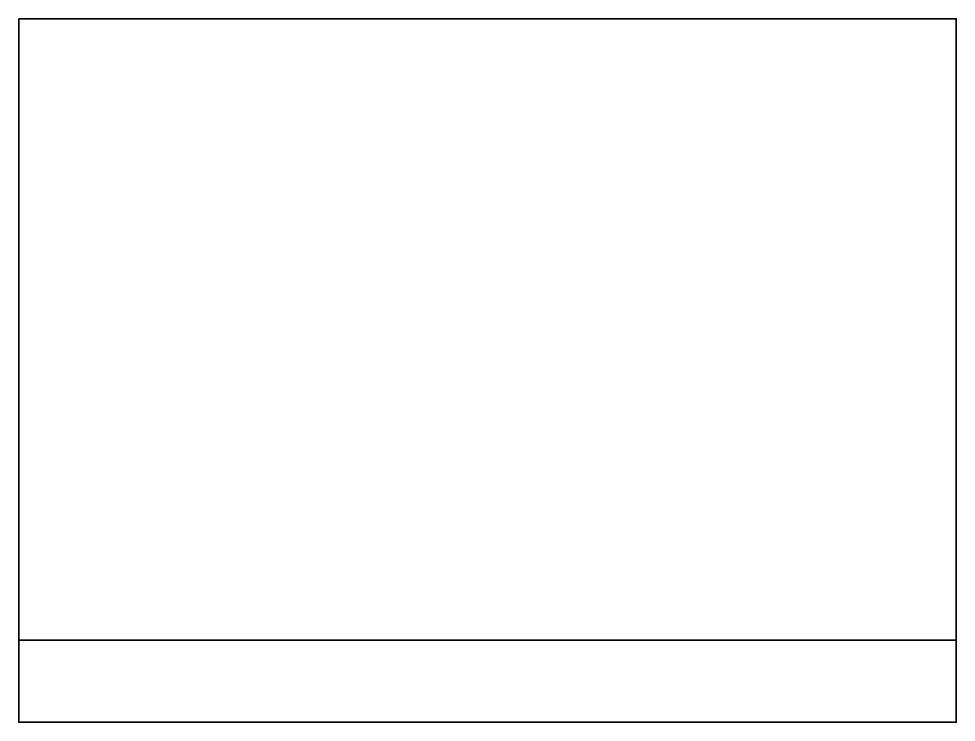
# Model space of a CAD drawing. Header units: millimetres. Extents: x 0 to 800, y -600 to 0.
import ezdxf

# ---------------------------------------------------------------- set-up
doc = ezdxf.new("R2010")
doc.units = ezdxf.units.MM
doc.header["$MEASUREMENT"] = 0

# ---------------------------------------------------------------- blocks, each defined once
blk = doc.blocks.new('BÄNKSKÅP_PARLUCKA_800x600_M')
at = {"color": 254}
for p, q in [((800, 0), (0, 0)), ((370, -600, 850), (370, -600, 740)), ((430, -600, 850), (430, -600, 740))]:
    blk.add_line(p, q, dxfattribs=at)
for p in [(800, 0), (0, -600), (800, -600)]:
    blk.add_point(p, dxfattribs=at)
for points in [[(0, 0, 900), (0, 0, 150), (0, -600, 150), (0, -600, 900)], [(800, 0, 150), (0, 0, 150), (0, 0, 900), (800, 0, 900)], [(800, 0), (0, 0), (0, 0, 150), (800, 0, 150)], [(0, 0, 150), (0, 0), (0, -530), (0, -530, 150)], [(0, -530), (0, 0), (800, 0), (800, -530)], [(0, -600, 150), (0, 0, 150), (800, 0, 150), (800, -600, 150)], [(0, -600, 900), (800, -600, 900), (800, 0, 900), (0, 0, 900)], [(800, -600, 150), (800, 0, 150), (800, 0, 900), (800, -600, 900)], [(800, -530), (800, 0), (800, 0, 150), (800, -530, 150)], [(0, -530), (800, -530), (800, -530, 150), (0, -530, 150)], [(0, -600, 900), (0, -600, 150), (400, -600, 150), (400, -600, 900)], [(400, -600, 900), (400, -600, 150), (800, -600, 150), (800, -600, 900)]]:
    blk.add_3dface(points, dxfattribs=at)

msp = doc.modelspace()

# ---------------------------------------------------------------- block references
msp.add_blockref('BÄNKSKÅP_PARLUCKA_800x600_M', (0, 0))

doc.saveas('drawing.dxf')
